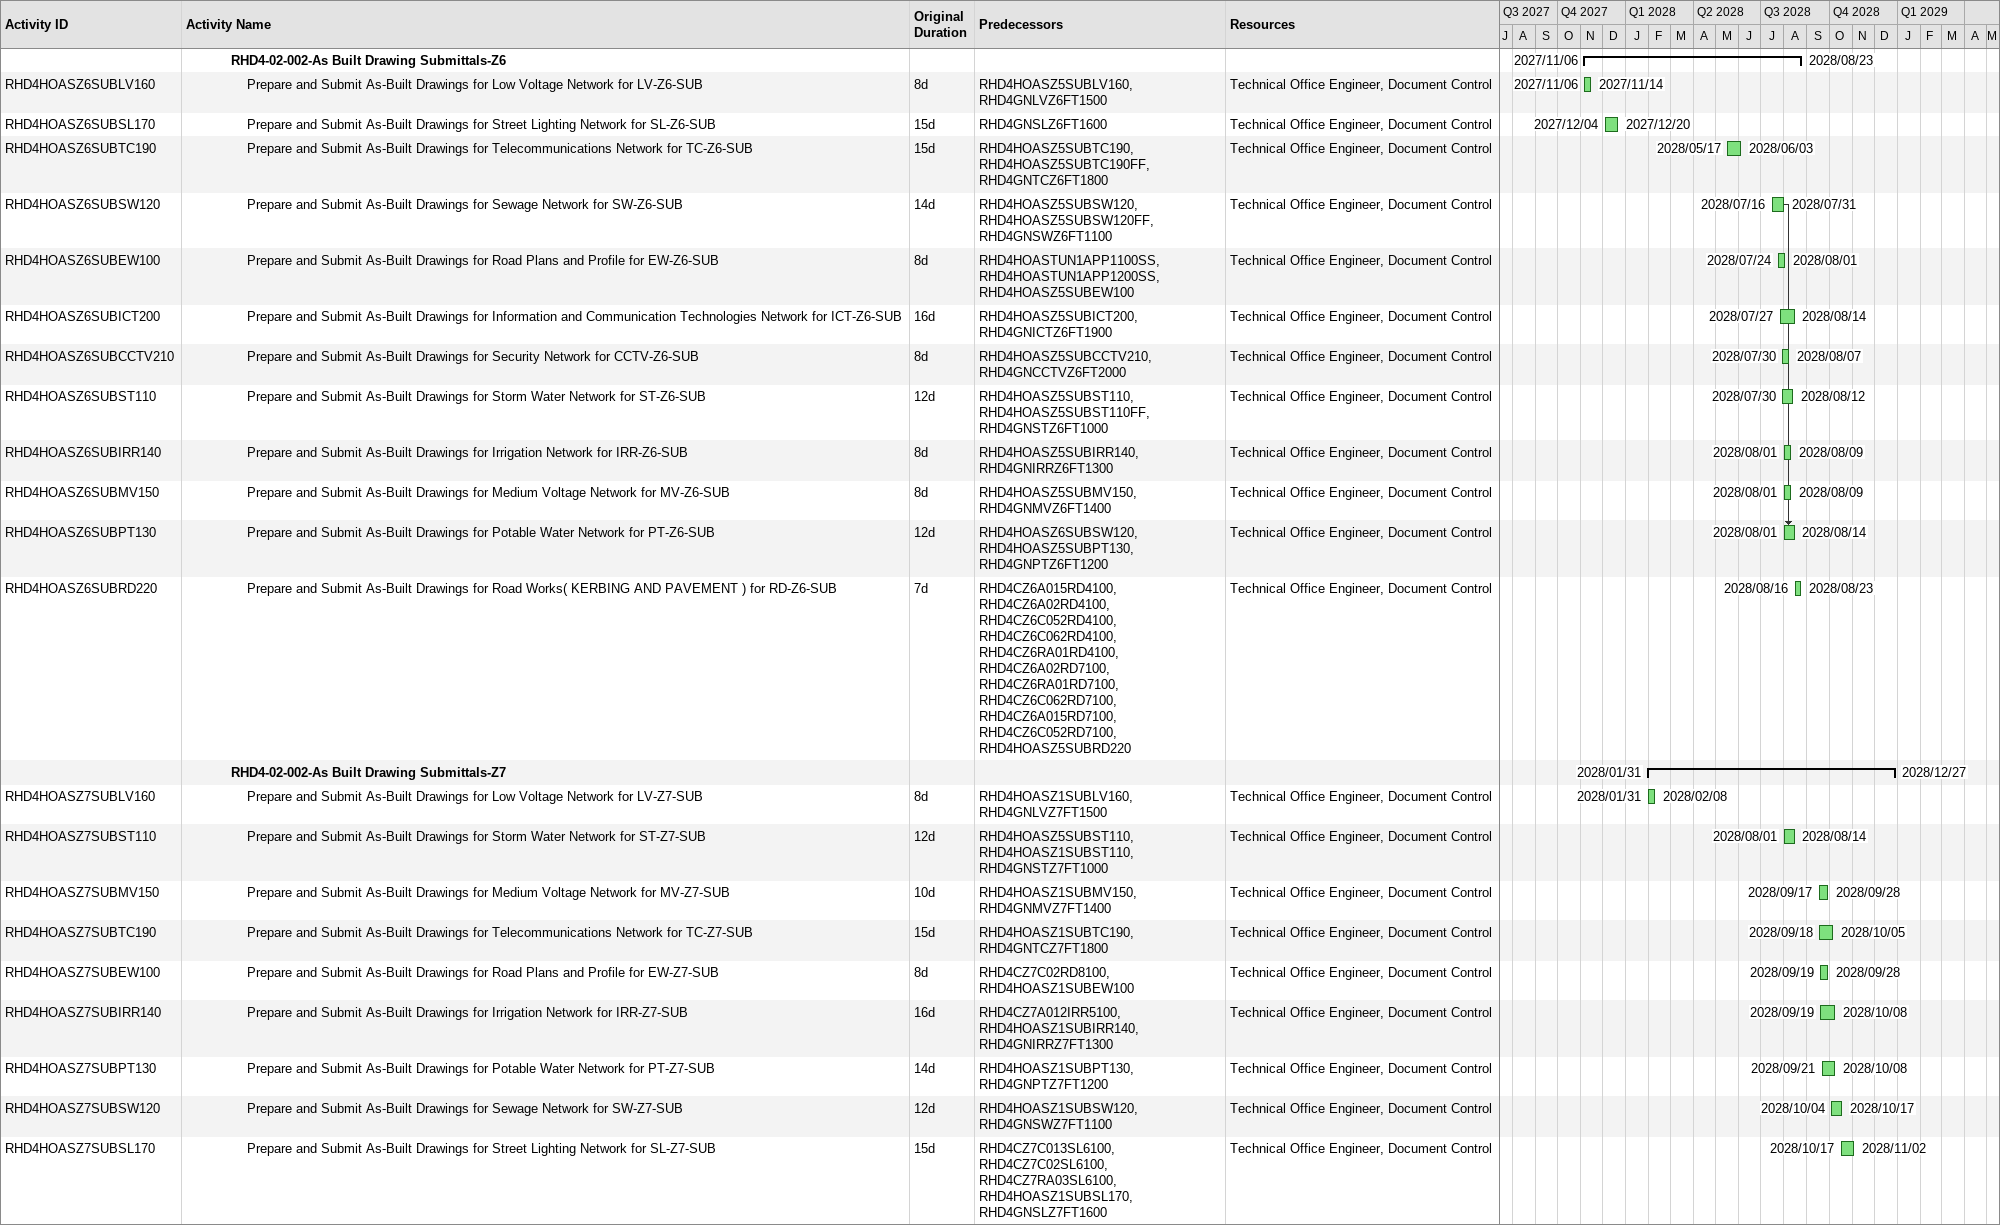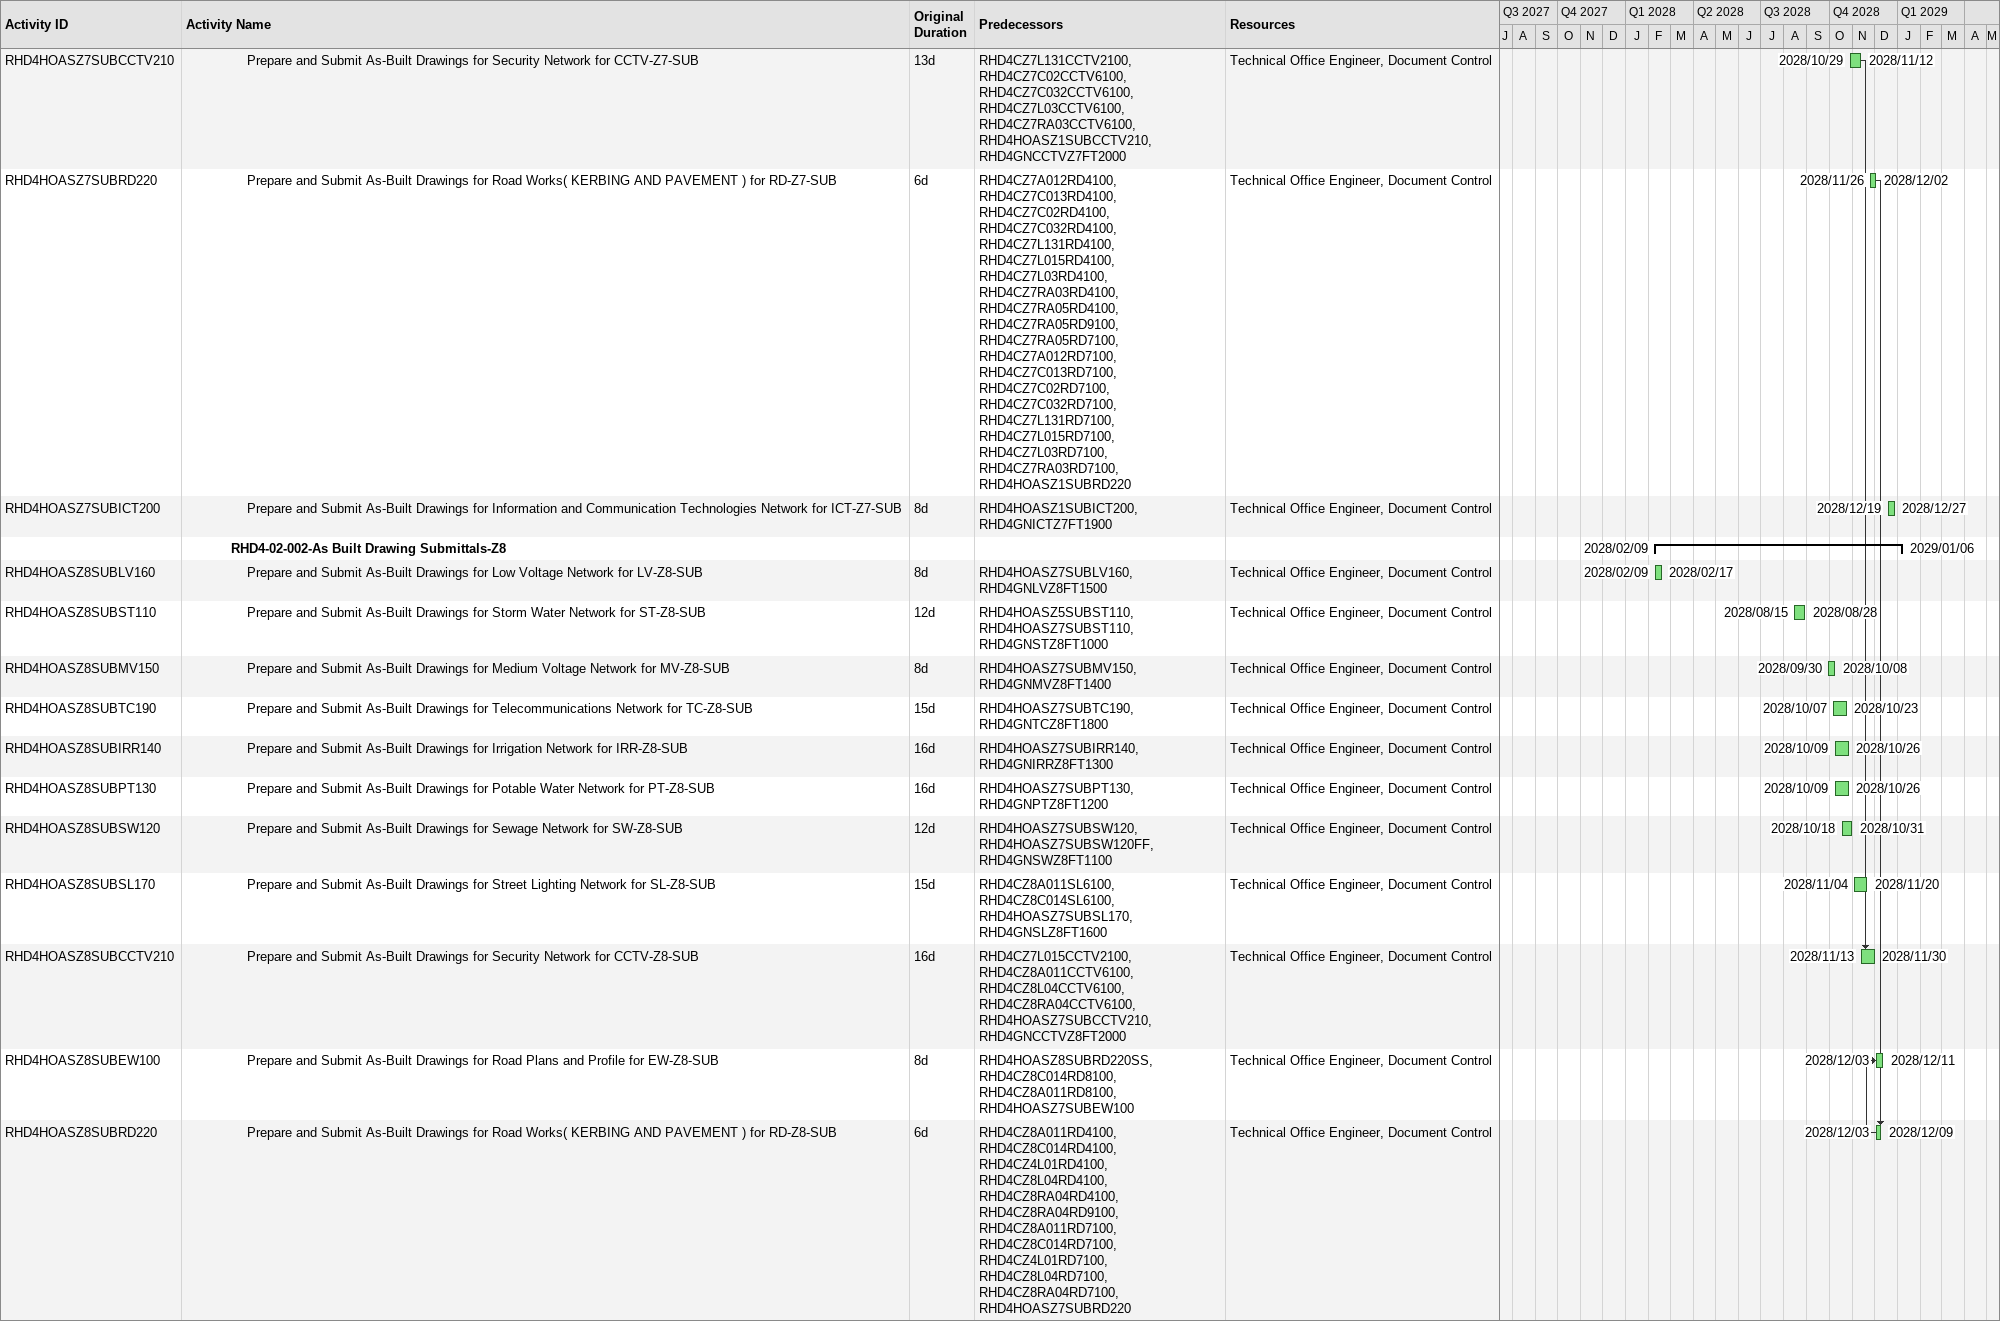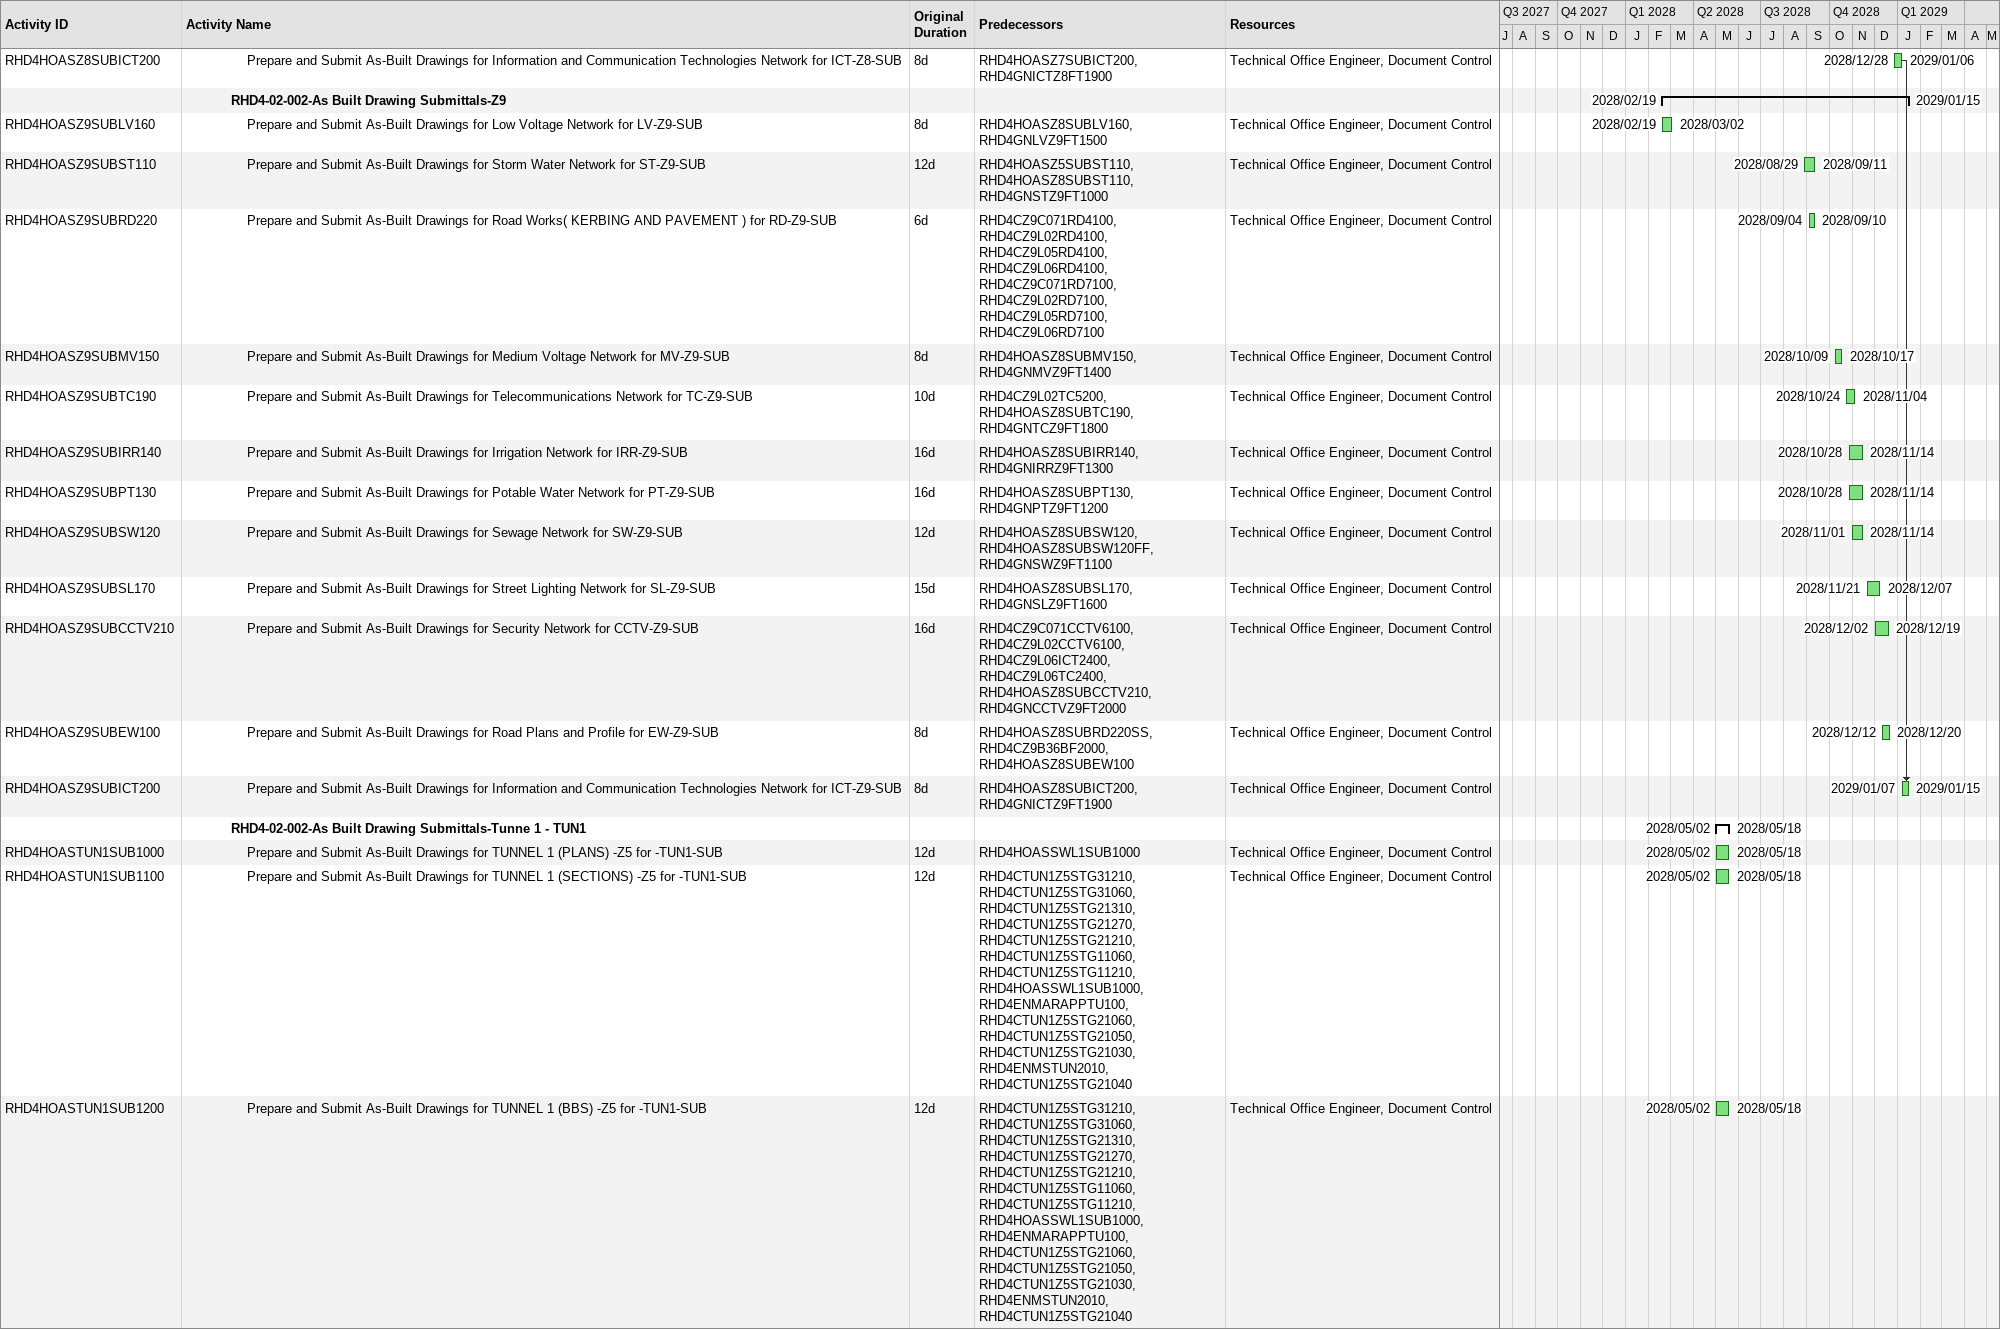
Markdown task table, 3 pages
| ID | Level | Task | Original duration | Start | Finish | Predecessors | Resources |
|---|---|---|---|---|---|---|---|
|  | 4 | **RHD4-02-002-As Built Drawing Submittals-Z6** |  | 2027-11-06 | 2028-08-23 |  |  |
| RHD4HOASZ6SUBLV160 | 5 | Prepare and Submit As-Built Drawings for Low Voltage Network for LV-Z6-SUB | 8d | 2027-11-06 | 2027-11-14 | RHD4HOASZ5SUBLV160, RHD4GNLVZ6FT1500 | Technical Office Engineer, Document Control |
| RHD4HOASZ6SUBSL170 | 5 | Prepare and Submit As-Built Drawings for Street Lighting Network for SL-Z6-SUB | 15d | 2027-12-04 | 2027-12-20 | RHD4GNSLZ6FT1600 | Technical Office Engineer, Document Control |
| RHD4HOASZ6SUBTC190 | 5 | Prepare and Submit As-Built Drawings for Telecommunications Network for TC-Z6-SUB | 15d | 2028-05-17 | 2028-06-03 | RHD4HOASZ5SUBTC190, RHD4HOASZ5SUBTC190FF, RHD4GNTCZ6FT1800 | Technical Office Engineer, Document Control |
| RHD4HOASZ6SUBSW120 | 5 | Prepare and Submit As-Built Drawings for Sewage Network for SW-Z6-SUB | 14d | 2028-07-16 | 2028-07-31 | RHD4HOASZ5SUBSW120, RHD4HOASZ5SUBSW120FF, RHD4GNSWZ6FT1100 | Technical Office Engineer, Document Control |
| RHD4HOASZ6SUBEW100 | 5 | Prepare and Submit As-Built Drawings for Road Plans and Profile for EW-Z6-SUB | 8d | 2028-07-24 | 2028-08-01 | RHD4HOASTUN1APP1100SS, RHD4HOASTUN1APP1200SS, RHD4HOASZ5SUBEW100 | Technical Office Engineer, Document Control |
| RHD4HOASZ6SUBICT200 | 5 | Prepare and Submit As-Built Drawings for Information and Communication Technologies Network for ICT-Z6-SUB | 16d | 2028-07-27 | 2028-08-14 | RHD4HOASZ5SUBICT200, RHD4GNICTZ6FT1900 | Technical Office Engineer, Document Control |
| RHD4HOASZ6SUBCCTV210 | 5 | Prepare and Submit As-Built Drawings for Security Network for CCTV-Z6-SUB | 8d | 2028-07-30 | 2028-08-07 | RHD4HOASZ5SUBCCTV210, RHD4GNCCTVZ6FT2000 | Technical Office Engineer, Document Control |
| RHD4HOASZ6SUBST110 | 5 | Prepare and Submit As-Built Drawings for Storm Water Network for ST-Z6-SUB | 12d | 2028-07-30 | 2028-08-12 | RHD4HOASZ5SUBST110, RHD4HOASZ5SUBST110FF, RHD4GNSTZ6FT1000 | Technical Office Engineer, Document Control |
| RHD4HOASZ6SUBIRR140 | 5 | Prepare and Submit As-Built Drawings for Irrigation Network for IRR-Z6-SUB | 8d | 2028-08-01 | 2028-08-09 | RHD4HOASZ5SUBIRR140, RHD4GNIRRZ6FT1300 | Technical Office Engineer, Document Control |
| RHD4HOASZ6SUBMV150 | 5 | Prepare and Submit As-Built Drawings for Medium Voltage Network for MV-Z6-SUB | 8d | 2028-08-01 | 2028-08-09 | RHD4HOASZ5SUBMV150, RHD4GNMVZ6FT1400 | Technical Office Engineer, Document Control |
| RHD4HOASZ6SUBPT130 | 5 | Prepare and Submit As-Built Drawings for Potable Water Network for PT-Z6-SUB | 12d | 2028-08-01 | 2028-08-14 | RHD4HOASZ6SUBSW120, RHD4HOASZ5SUBPT130, RHD4GNPTZ6FT1200 | Technical Office Engineer, Document Control |
| RHD4HOASZ6SUBRD220 | 5 | Prepare and Submit As-Built Drawings for Road Works( KERBING AND PAVEMENT ) for RD-Z6-SUB | 7d | 2028-08-16 | 2028-08-23 | RHD4CZ6A015RD4100, RHD4CZ6A02RD4100, RHD4CZ6C052RD4100, RHD4CZ6C062RD4100, RHD4CZ6RA01RD4100, RHD4CZ6A02RD7100, RHD4CZ6RA01RD7100, RHD4CZ6C062RD7100, RHD4CZ6A015RD7100, RHD4CZ6C052RD7100, RHD4HOASZ5SUBRD220 | Technical Office Engineer, Document Control |
|  | 4 | **RHD4-02-002-As Built Drawing Submittals-Z7** |  | 2028-01-31 | 2028-12-27 |  |  |
| RHD4HOASZ7SUBLV160 | 5 | Prepare and Submit As-Built Drawings for Low Voltage Network for LV-Z7-SUB | 8d | 2028-01-31 | 2028-02-08 | RHD4HOASZ1SUBLV160, RHD4GNLVZ7FT1500 | Technical Office Engineer, Document Control |
| RHD4HOASZ7SUBST110 | 5 | Prepare and Submit As-Built Drawings for Storm Water Network for ST-Z7-SUB | 12d | 2028-08-01 | 2028-08-14 | RHD4HOASZ5SUBST110, RHD4HOASZ1SUBST110, RHD4GNSTZ7FT1000 | Technical Office Engineer, Document Control |
| RHD4HOASZ7SUBMV150 | 5 | Prepare and Submit As-Built Drawings for Medium Voltage Network for MV-Z7-SUB | 10d | 2028-09-17 | 2028-09-28 | RHD4HOASZ1SUBMV150, RHD4GNMVZ7FT1400 | Technical Office Engineer, Document Control |
| RHD4HOASZ7SUBTC190 | 5 | Prepare and Submit As-Built Drawings for Telecommunications Network for TC-Z7-SUB | 15d | 2028-09-18 | 2028-10-05 | RHD4HOASZ1SUBTC190, RHD4GNTCZ7FT1800 | Technical Office Engineer, Document Control |
| RHD4HOASZ7SUBEW100 | 5 | Prepare and Submit As-Built Drawings for Road Plans and Profile for EW-Z7-SUB | 8d | 2028-09-19 | 2028-09-28 | RHD4CZ7C02RD8100, RHD4HOASZ1SUBEW100 | Technical Office Engineer, Document Control |
| RHD4HOASZ7SUBIRR140 | 5 | Prepare and Submit As-Built Drawings for Irrigation Network for IRR-Z7-SUB | 16d | 2028-09-19 | 2028-10-08 | RHD4CZ7A012IRR5100, RHD4HOASZ1SUBIRR140, RHD4GNIRRZ7FT1300 | Technical Office Engineer, Document Control |
| RHD4HOASZ7SUBPT130 | 5 | Prepare and Submit As-Built Drawings for Potable Water Network for PT-Z7-SUB | 14d | 2028-09-21 | 2028-10-08 | RHD4HOASZ1SUBPT130, RHD4GNPTZ7FT1200 | Technical Office Engineer, Document Control |
| RHD4HOASZ7SUBSW120 | 5 | Prepare and Submit As-Built Drawings for Sewage Network for SW-Z7-SUB | 12d | 2028-10-04 | 2028-10-17 | RHD4HOASZ1SUBSW120, RHD4GNSWZ7FT1100 | Technical Office Engineer, Document Control |
| RHD4HOASZ7SUBSL170 | 5 | Prepare and Submit As-Built Drawings for Street Lighting Network for SL-Z7-SUB | 15d | 2028-10-17 | 2028-11-02 | RHD4CZ7C013SL6100, RHD4CZ7C02SL6100, RHD4CZ7RA03SL6100, RHD4HOASZ1SUBSL170, RHD4GNSLZ7FT1600 | Technical Office Engineer, Document Control |
| RHD4HOASZ7SUBCCTV210 | 5 | Prepare and Submit As-Built Drawings for Security Network for CCTV-Z7-SUB | 13d | 2028-10-29 | 2028-11-12 | RHD4CZ7L131CCTV2100, RHD4CZ7C02CCTV6100, RHD4CZ7C032CCTV6100, RHD4CZ7L03CCTV6100, RHD4CZ7RA03CCTV6100, RHD4HOASZ1SUBCCTV210, RHD4GNCCTVZ7FT2000 | Technical Office Engineer, Document Control |
| RHD4HOASZ7SUBRD220 | 5 | Prepare and Submit As-Built Drawings for Road Works( KERBING AND PAVEMENT ) for RD-Z7-SUB | 6d | 2028-11-26 | 2028-12-02 | RHD4CZ7A012RD4100, RHD4CZ7C013RD4100, RHD4CZ7C02RD4100, RHD4CZ7C032RD4100, RHD4CZ7L131RD4100, RHD4CZ7L015RD4100, RHD4CZ7L03RD4100, RHD4CZ7RA03RD4100, RHD4CZ7RA05RD4100, RHD4CZ7RA05RD9100, RHD4CZ7RA05RD7100, RHD4CZ7A012RD7100, RHD4CZ7C013RD7100, RHD4CZ7C02RD7100, RHD4CZ7C032RD7100, RHD4CZ7L131RD7100, RHD4CZ7L015RD7100, RHD4CZ7L03RD7100, RHD4CZ7RA03RD7100, RHD4HOASZ1SUBRD220 | Technical Office Engineer, Document Control |
| RHD4HOASZ7SUBICT200 | 5 | Prepare and Submit As-Built Drawings for Information and Communication Technologies Network for ICT-Z7-SUB | 8d | 2028-12-19 | 2028-12-27 | RHD4HOASZ1SUBICT200, RHD4GNICTZ7FT1900 | Technical Office Engineer, Document Control |
|  | 4 | **RHD4-02-002-As Built Drawing Submittals-Z8** |  | 2028-02-09 | 2029-01-06 |  |  |
| RHD4HOASZ8SUBLV160 | 5 | Prepare and Submit As-Built Drawings for Low Voltage Network for LV-Z8-SUB | 8d | 2028-02-09 | 2028-02-17 | RHD4HOASZ7SUBLV160, RHD4GNLVZ8FT1500 | Technical Office Engineer, Document Control |
| RHD4HOASZ8SUBST110 | 5 | Prepare and Submit As-Built Drawings for Storm Water Network for ST-Z8-SUB | 12d | 2028-08-15 | 2028-08-28 | RHD4HOASZ5SUBST110, RHD4HOASZ7SUBST110, RHD4GNSTZ8FT1000 | Technical Office Engineer, Document Control |
| RHD4HOASZ8SUBMV150 | 5 | Prepare and Submit As-Built Drawings for Medium Voltage Network for MV-Z8-SUB | 8d | 2028-09-30 | 2028-10-08 | RHD4HOASZ7SUBMV150, RHD4GNMVZ8FT1400 | Technical Office Engineer, Document Control |
| RHD4HOASZ8SUBTC190 | 5 | Prepare and Submit As-Built Drawings for Telecommunications Network for TC-Z8-SUB | 15d | 2028-10-07 | 2028-10-23 | RHD4HOASZ7SUBTC190, RHD4GNTCZ8FT1800 | Technical Office Engineer, Document Control |
| RHD4HOASZ8SUBIRR140 | 5 | Prepare and Submit As-Built Drawings for Irrigation Network for IRR-Z8-SUB | 16d | 2028-10-09 | 2028-10-26 | RHD4HOASZ7SUBIRR140, RHD4GNIRRZ8FT1300 | Technical Office Engineer, Document Control |
| RHD4HOASZ8SUBPT130 | 5 | Prepare and Submit As-Built Drawings for Potable Water Network for PT-Z8-SUB | 16d | 2028-10-09 | 2028-10-26 | RHD4HOASZ7SUBPT130, RHD4GNPTZ8FT1200 | Technical Office Engineer, Document Control |
| RHD4HOASZ8SUBSW120 | 5 | Prepare and Submit As-Built Drawings for Sewage Network for SW-Z8-SUB | 12d | 2028-10-18 | 2028-10-31 | RHD4HOASZ7SUBSW120, RHD4HOASZ7SUBSW120FF, RHD4GNSWZ8FT1100 | Technical Office Engineer, Document Control |
| RHD4HOASZ8SUBSL170 | 5 | Prepare and Submit As-Built Drawings for Street Lighting Network for SL-Z8-SUB | 15d | 2028-11-04 | 2028-11-20 | RHD4CZ8A011SL6100, RHD4CZ8C014SL6100, RHD4HOASZ7SUBSL170, RHD4GNSLZ8FT1600 | Technical Office Engineer, Document Control |
| RHD4HOASZ8SUBCCTV210 | 5 | Prepare and Submit As-Built Drawings for Security Network for CCTV-Z8-SUB | 16d | 2028-11-13 | 2028-11-30 | RHD4CZ7L015CCTV2100, RHD4CZ8A011CCTV6100, RHD4CZ8L04CCTV6100, RHD4CZ8RA04CCTV6100, RHD4HOASZ7SUBCCTV210, RHD4GNCCTVZ8FT2000 | Technical Office Engineer, Document Control |
| RHD4HOASZ8SUBEW100 | 5 | Prepare and Submit As-Built Drawings for Road Plans and Profile for EW-Z8-SUB | 8d | 2028-12-03 | 2028-12-11 | RHD4HOASZ8SUBRD220SS, RHD4CZ8C014RD8100, RHD4CZ8A011RD8100, RHD4HOASZ7SUBEW100 | Technical Office Engineer, Document Control |
| RHD4HOASZ8SUBRD220 | 5 | Prepare and Submit As-Built Drawings for Road Works( KERBING AND PAVEMENT ) for RD-Z8-SUB | 6d | 2028-12-03 | 2028-12-09 | RHD4CZ8A011RD4100, RHD4CZ8C014RD4100, RHD4CZ4L01RD4100, RHD4CZ8L04RD4100, RHD4CZ8RA04RD4100, RHD4CZ8RA04RD9100, RHD4CZ8A011RD7100, RHD4CZ8C014RD7100, RHD4CZ4L01RD7100, RHD4CZ8L04RD7100, RHD4CZ8RA04RD7100, RHD4HOASZ7SUBRD220 | Technical Office Engineer, Document Control |
| RHD4HOASZ8SUBICT200 | 5 | Prepare and Submit As-Built Drawings for Information and Communication Technologies Network for ICT-Z8-SUB | 8d | 2028-12-28 | 2029-01-06 | RHD4HOASZ7SUBICT200, RHD4GNICTZ8FT1900 | Technical Office Engineer, Document Control |
|  | 4 | **RHD4-02-002-As Built Drawing Submittals-Z9** |  | 2028-02-19 | 2029-01-15 |  |  |
| RHD4HOASZ9SUBLV160 | 5 | Prepare and Submit As-Built Drawings for Low Voltage Network for LV-Z9-SUB | 8d | 2028-02-19 | 2028-03-02 | RHD4HOASZ8SUBLV160, RHD4GNLVZ9FT1500 | Technical Office Engineer, Document Control |
| RHD4HOASZ9SUBST110 | 5 | Prepare and Submit As-Built Drawings for Storm Water Network for ST-Z9-SUB | 12d | 2028-08-29 | 2028-09-11 | RHD4HOASZ5SUBST110, RHD4HOASZ8SUBST110, RHD4GNSTZ9FT1000 | Technical Office Engineer, Document Control |
| RHD4HOASZ9SUBRD220 | 5 | Prepare and Submit As-Built Drawings for Road Works( KERBING AND PAVEMENT ) for RD-Z9-SUB | 6d | 2028-09-04 | 2028-09-10 | RHD4CZ9C071RD4100, RHD4CZ9L02RD4100, RHD4CZ9L05RD4100, RHD4CZ9L06RD4100, RHD4CZ9C071RD7100, RHD4CZ9L02RD7100, RHD4CZ9L05RD7100, RHD4CZ9L06RD7100 | Technical Office Engineer, Document Control |
| RHD4HOASZ9SUBMV150 | 5 | Prepare and Submit As-Built Drawings for Medium Voltage Network for MV-Z9-SUB | 8d | 2028-10-09 | 2028-10-17 | RHD4HOASZ8SUBMV150, RHD4GNMVZ9FT1400 | Technical Office Engineer, Document Control |
| RHD4HOASZ9SUBTC190 | 5 | Prepare and Submit As-Built Drawings for Telecommunications Network for TC-Z9-SUB | 10d | 2028-10-24 | 2028-11-04 | RHD4CZ9L02TC5200, RHD4HOASZ8SUBTC190, RHD4GNTCZ9FT1800 | Technical Office Engineer, Document Control |
| RHD4HOASZ9SUBIRR140 | 5 | Prepare and Submit As-Built Drawings for Irrigation Network for IRR-Z9-SUB | 16d | 2028-10-28 | 2028-11-14 | RHD4HOASZ8SUBIRR140, RHD4GNIRRZ9FT1300 | Technical Office Engineer, Document Control |
| RHD4HOASZ9SUBPT130 | 5 | Prepare and Submit As-Built Drawings for Potable Water Network for PT-Z9-SUB | 16d | 2028-10-28 | 2028-11-14 | RHD4HOASZ8SUBPT130, RHD4GNPTZ9FT1200 | Technical Office Engineer, Document Control |
| RHD4HOASZ9SUBSW120 | 5 | Prepare and Submit As-Built Drawings for Sewage Network for SW-Z9-SUB | 12d | 2028-11-01 | 2028-11-14 | RHD4HOASZ8SUBSW120, RHD4HOASZ8SUBSW120FF, RHD4GNSWZ9FT1100 | Technical Office Engineer, Document Control |
| RHD4HOASZ9SUBSL170 | 5 | Prepare and Submit As-Built Drawings for Street Lighting Network for SL-Z9-SUB | 15d | 2028-11-21 | 2028-12-07 | RHD4HOASZ8SUBSL170, RHD4GNSLZ9FT1600 | Technical Office Engineer, Document Control |
| RHD4HOASZ9SUBCCTV210 | 5 | Prepare and Submit As-Built Drawings for Security Network for CCTV-Z9-SUB | 16d | 2028-12-02 | 2028-12-19 | RHD4CZ9C071CCTV6100, RHD4CZ9L02CCTV6100, RHD4CZ9L06ICT2400, RHD4CZ9L06TC2400, RHD4HOASZ8SUBCCTV210, RHD4GNCCTVZ9FT2000 | Technical Office Engineer, Document Control |
| RHD4HOASZ9SUBEW100 | 5 | Prepare and Submit As-Built Drawings for Road Plans and Profile for EW-Z9-SUB | 8d | 2028-12-12 | 2028-12-20 | RHD4HOASZ8SUBRD220SS, RHD4CZ9B36BF2000, RHD4HOASZ8SUBEW100 | Technical Office Engineer, Document Control |
| RHD4HOASZ9SUBICT200 | 5 | Prepare and Submit As-Built Drawings for Information and Communication Technologies Network for ICT-Z9-SUB | 8d | 2029-01-07 | 2029-01-15 | RHD4HOASZ8SUBICT200, RHD4GNICTZ9FT1900 | Technical Office Engineer, Document Control |
|  | 4 | **RHD4-02-002-As Built Drawing Submittals-Tunne 1 - TUN1** |  | 2028-05-02 | 2028-05-18 |  |  |
| RHD4HOASTUN1SUB1000 | 5 | Prepare and Submit As-Built Drawings for TUNNEL 1 (PLANS) -Z5 for -TUN1-SUB | 12d | 2028-05-02 | 2028-05-18 | RHD4HOASSWL1SUB1000 | Technical Office Engineer, Document Control |
| RHD4HOASTUN1SUB1100 | 5 | Prepare and Submit As-Built Drawings for TUNNEL 1 (SECTIONS) -Z5 for -TUN1-SUB | 12d | 2028-05-02 | 2028-05-18 | RHD4CTUN1Z5STG31210, RHD4CTUN1Z5STG31060, RHD4CTUN1Z5STG21310, RHD4CTUN1Z5STG21270, RHD4CTUN1Z5STG21210, RHD4CTUN1Z5STG11060, RHD4CTUN1Z5STG11210, RHD4HOASSWL1SUB1000, RHD4ENMARAPPTU100, RHD4CTUN1Z5STG21060, RHD4CTUN1Z5STG21050, RHD4CTUN1Z5STG21030, RHD4ENMSTUN2010, RHD4CTUN1Z5STG21040 | Technical Office Engineer, Document Control |
| RHD4HOASTUN1SUB1200 | 5 | Prepare and Submit As-Built Drawings for TUNNEL 1 (BBS) -Z5 for -TUN1-SUB | 12d | 2028-05-02 | 2028-05-18 | RHD4CTUN1Z5STG31210, RHD4CTUN1Z5STG31060, RHD4CTUN1Z5STG21310, RHD4CTUN1Z5STG21270, RHD4CTUN1Z5STG21210, RHD4CTUN1Z5STG11060, RHD4CTUN1Z5STG11210, RHD4HOASSWL1SUB1000, RHD4ENMARAPPTU100, RHD4CTUN1Z5STG21060, RHD4CTUN1Z5STG21050, RHD4CTUN1Z5STG21030, RHD4ENMSTUN2010, RHD4CTUN1Z5STG21040 | Technical Office Engineer, Document Control |
